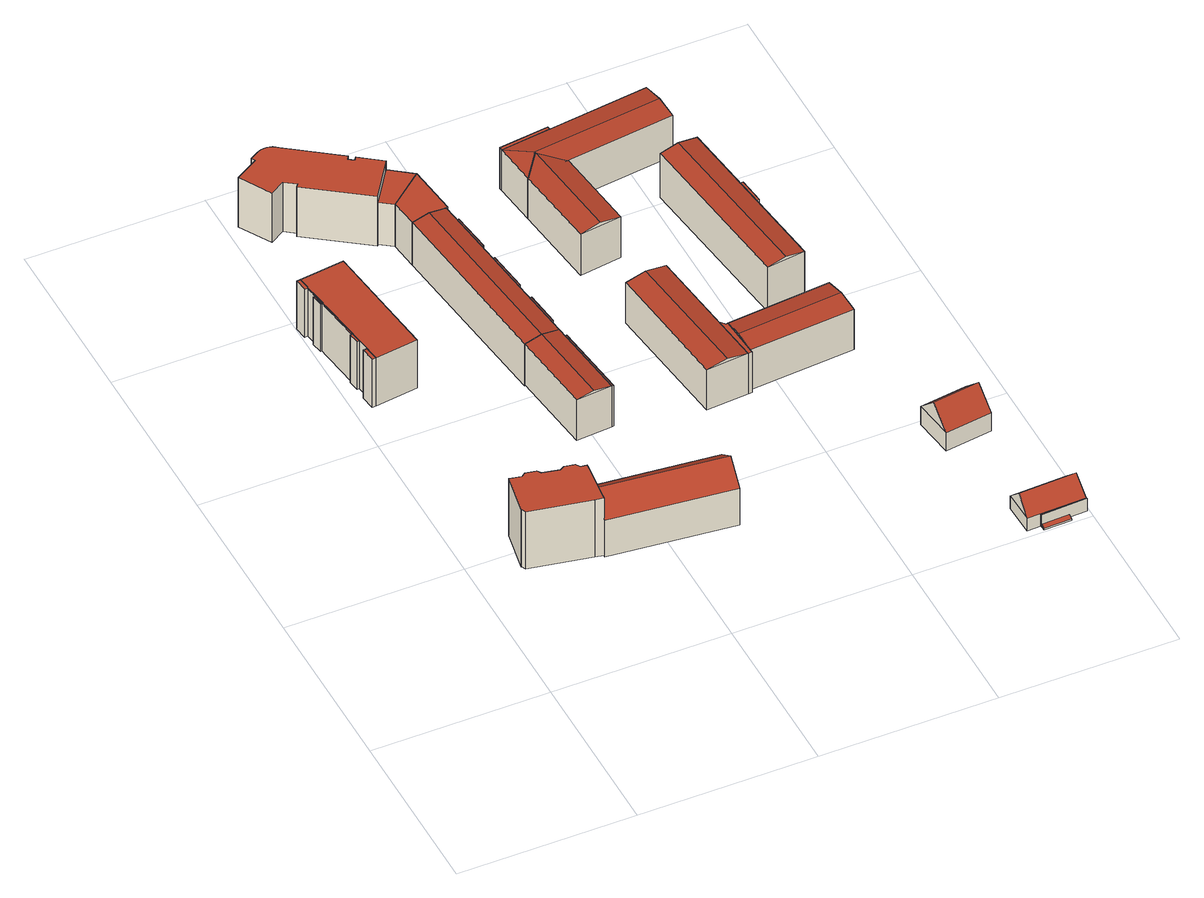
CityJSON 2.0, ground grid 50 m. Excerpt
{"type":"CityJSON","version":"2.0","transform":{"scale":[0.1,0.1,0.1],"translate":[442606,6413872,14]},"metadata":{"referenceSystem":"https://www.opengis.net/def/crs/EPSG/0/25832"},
"CityObjects":{
"building1":{"type":"Building","attributes":{"function":"31001_1010","yearOfConstruction":1994,"roofType":"1000","measuredHeight":19.45,"storeysAboveGround":4},"geometry":[{"type":"Solid","lod":"2","boundaries":[[[[0,1,2,3]],[[4,5,1,0]],[[6,7,5,4]],[[8,9,7,6]],[[10,11,9,8]],[[12,13,11,10]],[[14,15,13,12]],[[16,17,15,14]],[[18,19,17,16]],[[20,21,19,18]],[[22,23,21,20]],[[24,25,23,22]],[[26,27,25,24]],[[28,29,27,26]],[[30,31,29,28]],[[32,33,31,30]],[[3,2,33,32]],[[30,28,26,24,22,20,18,16,14,12,10,8,6,4,0,3,32]],[[1,5,7,9,11,13,15,17,19,21,23,25,27,29,31,33,2]]]],"semantics":{"surfaces":[{"type":"WallSurface"},{"type":"RoofSurface","Flaechenneigung":"90","Flaechenrichtung":"0","Flaechengroesse":"272.464848020555"},{"type":"GroundSurface"}],"values":[[0,0,0,0,0,0,0,0,0,0,0,0,0,0,0,0,0,1,2]]}}]},
"building2":{"type":"Building","attributes":{"function":"31001_1010"},"children":["building2-1","building2-2","building2-3","building2-4"]},
"building2-1":{"type":"BuildingPart","attributes":{"roofType":"1000","measuredHeight":16.16,"storeysAboveGround":5},"parents":["building2"],"geometry":[{"type":"Solid","lod":"2","boundaries":[[[[34,35,36,37]],[[38,39,35,34]],[[40,41,39,38]],[[37,36,41,40]],[[38,34,37,40]],[[35,39,41,36]]]],"semantics":{"surfaces":[{"type":"WallSurface"},{"type":"RoofSurface","Flaechenneigung":"90","Flaechenrichtung":"0","Flaechengroesse":"427.702424516445"},{"type":"GroundSurface"}],"values":[[0,0,0,0,1,2]]}}]},
"building2-2":{"type":"BuildingPart","attributes":{"roofType":"1000","measuredHeight":16.16,"storeysAboveGround":5},"parents":["building2"],"geometry":[{"type":"Solid","lod":"2","boundaries":[[[[42,43,41,40]],[[44,45,43,42]],[[46,47,45,44]],[[40,41,47,46]],[[44,42,40,46]],[[43,45,47,41]]]],"semantics":{"surfaces":[{"type":"WallSurface"},{"type":"RoofSurface","Flaechenneigung":"90","Flaechenrichtung":"0","Flaechengroesse":"4.46866825341058"},{"type":"GroundSurface"}],"values":[[0,0,0,0,1,2]]}}]},
"building2-3":{"type":"BuildingPart","attributes":{"roofType":"1000","measuredHeight":16.01,"storeysAboveGround":5},"parents":["building2"],"geometry":[{"type":"Solid","lod":"2","boundaries":[[[[48,49,50,51]],[[52,53,49,48]],[[54,55,53,52]],[[51,50,55,54]],[[52,48,51,54]],[[49,53,55,50]]]],"semantics":{"surfaces":[{"type":"WallSurface"},{"type":"RoofSurface","Flaechenneigung":"90","Flaechenrichtung":"0","Flaechengroesse":"1.44082750087431"},{"type":"GroundSurface"}],"values":[[0,0,0,0,1,2]]}}]},
"building2-4":{"type":"BuildingPart","attributes":{"roofType":"1000","measuredHeight":16.16,"storeysAboveGround":5},"parents":["building2"],"geometry":[{"type":"Solid","lod":"2","boundaries":[[[[56,57,58,59]],[[60,61,57,56]],[[37,36,61,60]],[[62,63,36,37]],[[64,65,63,62]],[[66,67,65,64]],[[68,69,67,66]],[[59,58,69,68]],[[66,64,62,37,60,56,59,68]],[[57,61,36,63,65,67,69,58]]]],"semantics":{"surfaces":[{"type":"WallSurface"},{"type":"RoofSurface","Flaechenneigung":"90","Flaechenrichtung":"0","Flaechengroesse":"11.814314225725"},{"type":"GroundSurface"}],"values":[[0,0,0,0,0,0,0,0,1,2]]}}]},
"building3":{"type":"Building","attributes":{"function":"31001_1010","yearOfConstruction":1983,"roofType":"3100","measuredHeight":17.68,"storeysAboveGround":4},"geometry":[{"type":"Solid","lod":"2","boundaries":[[[[70,71,72,73]],[[74,75,71,70]],[[76,77,75,74]],[[73,72,77,76]],[[70,78,74]],[[76,79,73]],[[73,79,78,70]],[[74,78,79,76]],[[71,75,77,72]]]],"semantics":{"surfaces":[{"type":"WallSurface"},{"type":"RoofSurface","Flaechenneigung":"51.296855960043","Flaechenrichtung":"186.272061506842","Flaechengroesse":"300.801510846122"},{"type":"RoofSurface","Flaechenneigung":"51.2971776315843","Flaechenrichtung":"6.02639003625844","Flaechengroesse":"300.14656731401"},{"type":"GroundSurface"}],"values":[[0,0,0,0,0,0,1,2,3]]}}]},
"building4":{"type":"Building","attributes":{"function":"31001_1010","yearOfConstruction":1957,"roofType":"1000","measuredHeight":16.77,"storeysAboveGround":5},"geometry":[{"type":"Solid","lod":"2","boundaries":[[[[80,81,82,83]],[[84,85,81,80]],[[86,87,85,84]],[[88,89,87,86]],[[90,91,89,88]],[[92,93,91,90]],[[94,95,93,92]],[[96,97,95,94]],[[98,99,97,96]],[[100,101,99,98]],[[102,103,101,100]],[[104,105,103,102]],[[106,107,105,104]],[[108,109,107,106]],[[110,111,109,108]],[[112,113,111,110]],[[114,115,113,112]],[[116,117,115,114]],[[118,119,117,116]],[[120,121,119,118]],[[122,123,121,120]],[[124,125,123,122]],[[83,82,125,124]],[[122,120,118,116,114,112,110,108,106,104,102,100,98,96,94,92,90,88,86,84,80,83,124]],[[81,85,87,89,91,93,95,97,99,101,103,105,107,109,111,113,115,117,119,121,123,125,82]]]],"semantics":{"surfaces":[{"type":"WallSurface"},{"type":"RoofSurface","Flaechenneigung":"90","Flaechenrichtung":"0","Flaechengroesse":"453.397866803879"},{"type":"GroundSurface"}],"values":[[0,0,0,0,0,0,0,0,0,0,0,0,0,0,0,0,0,0,0,0,0,0,0,1,2]]}}]},
"building5":{"type":"Building","attributes":{"function":"31001_1010"},"children":["building5-1","building5-2"]},
"building5-1":{"type":"BuildingPart","attributes":{"roofType":"3100","measuredHeight":14.72,"storeysAboveGround":5},"parents":["building5"],"geometry":[{"type":"Solid","lod":"2","boundaries":[[[[126,127,128,129]],[[130,131,127,126]],[[132,133,131,130]],[[129,128,133,132]],[[126,134,130]],[[132,135,129]],[[129,135,134,126]],[[130,134,135,132]],[[127,131,133,128]]]],"semantics":{"surfaces":[{"type":"WallSurface"},{"type":"RoofSurface","Flaechenneigung":"79.9946351930521","Flaechenrichtung":"83.1572296393061","Flaechengroesse":"126.228030343869"},{"type":"RoofSurface","Flaechenneigung":"79.9949007490189","Flaechenrichtung":"263.242565813628","Flaechengroesse":"125.224607948619"},{"type":"GroundSurface"}],"values":[[0,0,0,0,0,0,1,2,3]]}}]},
"building5-2":{"type":"BuildingPart","attributes":{"roofType":"1000","measuredHeight":13.82,"storeysAboveGround":5},"parents":["building5"],"geometry":[{"type":"Solid","lod":"2","boundaries":[[[[136,137,138,139]],[[140,141,137,136]],[[126,127,141,140]],[[139,138,127,126]],[[140,136,139,126]],[[137,141,127,138]]]],"semantics":{"surfaces":[{"type":"WallSurface"},{"type":"RoofSurface","Flaechenneigung":"90","Flaechenrichtung":"0","Flaechengroesse":"10.2016422321264"},{"type":"GroundSurface"}],"values":[[0,0,0,0,1,2]]}}]},
"building6":{"type":"Building","attributes":{"function":"31001_1010"},"children":["building6-1","building6-2","building6-3","building6-4","building6-5","building6-6"]},
"building6-1":{"type":"BuildingPart","attributes":{"roofType":"1000","measuredHeight":14.29,"storeysAboveGround":1},"parents":["building6"],"geometry":[{"type":"Solid","lod":"2","boundaries":[[[[142,143,144,145]],[[146,147,143,142]],[[148,149,147,146]],[[145,144,149,148]],[[146,142,145,148]],[[143,147,149,144]]]],"semantics":{"surfaces":[{"type":"WallSurface"},{"type":"RoofSurface","Flaechenneigung":"90","Flaechenrichtung":"0","Flaechengroesse":"74.1709505140471"},{"type":"GroundSurface"}],"values":[[0,0,0,0,1,2]]}}]},
"building6-2":{"type":"BuildingPart","attributes":{"roofType":"1000","measuredHeight":14.32,"storeysAboveGround":1},"parents":["building6"],"geometry":[{"type":"Solid","lod":"2","boundaries":[[[[150,151,149,148]],[[152,153,151,150]],[[145,144,153,152]],[[148,149,144,145]],[[152,150,148,145]],[[151,153,144,149]]]],"semantics":{"surfaces":[{"type":"WallSurface"},{"type":"RoofSurface","Flaechenneigung":"90","Flaechenrichtung":"0","Flaechengroesse":"119.199183896157"},{"type":"GroundSurface"}],"values":[[0,0,0,0,1,2]]}}]},
"building6-3":{"type":"BuildingPart","attributes":{"roofType":"3100","measuredHeight":15.25,"storeysAboveGround":1},"parents":["building6"],"geometry":[{"type":"Solid","lod":"2","boundaries":[[[[129,154,155,156]],[[132,157,154,129]],[[152,153,157,132]],[[156,155,153,152]],[[129,135,132]],[[152,158,156]],[[156,158,135,129]],[[132,135,158,152]],[[154,157,153,155]]]],"semantics":{"surfaces":[{"type":"WallSurface"},{"type":"RoofSurface","Flaechenneigung":"79.963337611837","Flaechenrichtung":"83.272835123625","Flaechengroesse":"269.532716080208"},{"type":"RoofSurface","Flaechenneigung":"79.9633152813221","Flaechenrichtung":"263.280117278805","Flaechengroesse":"269.533737021081"},{"type":"GroundSurface"}],"values":[[0,0,0,0,0,0,1,2,3]]}}]},
"building6-4":{"type":"BuildingPart","attributes":{"roofType":"1000","measuredHeight":14.36,"storeysAboveGround":1},"parents":["building6"],"geometry":[{"type":"Solid","lod":"2","boundaries":[[[[159,160,161,162]],[[163,164,160,159]],[[165,166,164,163]],[[162,161,166,165]],[[163,159,162,165]],[[160,164,166,161]]]],"semantics":{"surfaces":[{"type":"WallSurface"},{"type":"RoofSurface","Flaechenneigung":"90","Flaechenrichtung":"0","Flaechengroesse":"6.30427634328008"},{"type":"GroundSurface"}],"values":[[0,0,0,0,1,2]]}}]},
"building6-5":{"type":"BuildingPart","attributes":{"roofType":"1000","measuredHeight":14.3,"storeysAboveGround":1},"parents":["building6"],"geometry":[{"type":"Solid","lod":"2","boundaries":[[[[167,168,169,170]],[[171,172,168,167]],[[173,174,172,171]],[[170,169,174,173]],[[171,167,170,173]],[[168,172,174,169]]]],"semantics":{"surfaces":[{"type":"WallSurface"},{"type":"RoofSurface","Flaechenneigung":"90","Flaechenrichtung":"0","Flaechengroesse":"5.7233465037695"},{"type":"GroundSurface"}],"values":[[0,0,0,0,1,2]]}}]},
"building6-6":{"type":"BuildingPart","attributes":{"roofType":"1000","measuredHeight":14.38,"storeysAboveGround":1},"parents":["building6"],"geometry":[{"type":"Solid","lod":"2","boundaries":[[[[175,176,177,178]],[[179,180,176,175]],[[181,182,180,179]],[[178,177,182,181]],[[179,175,178,181]],[[176,180,182,177]]]],"semantics":{"surfaces":[{"type":"WallSurface"},{"type":"RoofSurface","Flaechenneigung":"90","Flaechenrichtung":"0","Flaechengroesse":"5.15688299873276"},{"type":"GroundSurface"}],"values":[[0,0,0,0,1,2]]}}]},
"building7":{"type":"Building","attributes":{"function":"31001_1010"},"children":["building7-1","building7-2","building7-3"]},
"building7-1":{"type":"BuildingPart","attributes":{"roofType":"3100","measuredHeight":14.73,"storeysAboveGround":5},"parents":["building7"],"geometry":[{"type":"Solid","lod":"2","boundaries":[[[[183,184,185,186]],[[187,188,184,183]],[[189,190,188,187]],[[186,185,190,189]],[[183,191,187]],[[189,192,186]],[[186,192,191,183]],[[187,191,192,189]],[[184,188,190,185]]]],"semantics":{"surfaces":[{"type":"WallSurface"},{"type":"RoofSurface","Flaechenneigung":"79.9974970067729","Flaechenrichtung":"83.1675803914574","Flaechengroesse":"232.252301101467"},{"type":"RoofSurface","Flaechenneigung":"79.9975099443033","Flaechenrichtung":"263.167895095685","Flaechengroesse":"230.608140003039"},{"type":"GroundSurface"}],"values":[[0,0,0,0,0,0,1,2,3]]}}]},
"building7-2":{"type":"BuildingPart","attributes":{"roofType":"1000","measuredHeight":13.67,"storeysAboveGround":5},"parents":["building7"],"geometry":[{"type":"Solid","lod":"2","boundaries":[[[[193,194,195,196]],[[197,198,194,193]],[[199,200,198,197]],[[183,184,200,199]],[[196,195,184,183]],[[199,197,193,196,183]],[[194,198,200,184,195]]]],"semantics":{"surfaces":[{"type":"WallSurface"},{"type":"RoofSurface","Flaechenneigung":"90","Flaechenrichtung":"0","Flaechengroesse":"17.3048292778463"},{"type":"GroundSurface"}],"values":[[0,0,0,0,0,1,2]]}}]},
"building7-3":{"type":"BuildingPart","attributes":{"roofType":"3100","measuredHeight":14.78,"storeysAboveGround":5},"parents":["building7"],"geometry":[{"type":"Solid","lod":"2","boundaries":[[[[201,202,198,197]],[[203,204,202,201]],[[205,206,204,203]],[[197,198,206,205]],[[201,207,203]],[[205,208,197]],[[197,208,207,201]],[[203,207,208,205]],[[202,204,206,198]]]],"semantics":{"surfaces":[{"type":"WallSurface"},{"type":"RoofSurface","Flaechenneigung":"79.4361662465246","Flaechenrichtung":"355.15913604014","Flaechengroesse":"171.367330366257"},{"type":"RoofSurface","Flaechenneigung":"79.4350421583196","Flaechenrichtung":"175.534313366875","Flaechengroesse":"172.919973467455"},{"type":"GroundSurface"}],"values":[[0,0,0,0,0,0,1,2,3]]}}]},
"building8":{"type":"Building","attributes":{"function":"31001_1010"},"children":["building8-1","building8-2","building8-3"]},
"building8-1":{"type":"BuildingPart","attributes":{"roofType":"5000","measuredHeight":14.97,"storeysAboveGround":5},"parents":["building8"],"geometry":[{"type":"Solid","lod":"2","boundaries":[[[[209,210,211,212]],[[213,214,210,209]],[[215,216,214,213]],[[212,211,216,215]],[[209,217,213]],[[215,218,212]],[[212,218,217,209]],[[213,217,218,215]],[[210,214,216,211]]]],"semantics":{"surfaces":[{"type":"WallSurface"},{"type":"RoofSurface","Flaechenneigung":"79.8729711950217","Flaechenrichtung":"263.167742760888","Flaechengroesse":"37.1239183193817"},{"type":"RoofSurface","Flaechenneigung":"79.9904016701781","Flaechenrichtung":"173.156484045909","Flaechengroesse":"245.678309861432"},{"type":"RoofSurface","Flaechenneigung":"79.990374279548","Flaechenrichtung":"353.153553282771","Flaechengroesse":"245.669821923723"},{"type":"GroundSurface"}],"values":[[0,0,0,0,1,0,2,3,4]]}}]},
"building8-2":{"type":"BuildingPart","attributes":{"roofType":"5000","measuredHeight":14.94,"storeysAboveGround":5},"parents":["building8"],"geometry":[{"type":"Solid","lod":"2","boundaries":[[[[209,210,219,220]],[[221,222,210,209]],[[223,224,222,221]],[[220,219,224,223]],[[209,225,221]],[[223,226,220]],[[220,226,225,209]],[[221,225,226,223]],[[210,222,224,219]]]],"semantics":{"surfaces":[{"type":"WallSurface"},{"type":"RoofSurface","Flaechenneigung":"-79.989130521625","Flaechenrichtung":"353.157743602844","Flaechengroesse":"36.0144918979752"},{"type":"RoofSurface","Flaechenneigung":"80.0907331428134","Flaechenrichtung":"263.165806102049","Flaechengroesse":"167.175307729552"},{"type":"RoofSurface","Flaechenneigung":"80.090756038263","Flaechenrichtung":"83.1626859718596","Flaechengroesse":"167.177392835535"},{"type":"GroundSurface"}],"values":[[0,0,0,0,1,0,2,3,4]]}}]},
"building8-3":{"type":"BuildingPart","attributes":{"roofType":"1000","measuredHeight":13.9,"storeysAboveGround":5},"parents":["building8"],"geometry":[{"type":"Solid","lod":"2","boundaries":[[[[227,228,214,213]],[[229,230,228,227]],[[231,232,230,229]],[[213,214,232,231]],[[229,227,213,231]],[[228,230,232,214]]]],"semantics":{"surfaces":[{"type":"WallSurface"},{"type":"RoofSurface","Flaechenneigung":"90","Flaechenrichtung":"0","Flaechengroesse":"13.3633025309277"},{"type":"GroundSurface"}],"values":[[0,0,0,0,1,2]]}}]},
"building9":{"type":"Building","attributes":{"function":"31001_1010"},"children":["building9-1","building9-2","building9-3"]},
"building9-1":{"type":"BuildingPart","attributes":{"roofType":"1000","measuredHeight":4.14,"storeysAboveGround":1},"parents":["building9"],"geometry":[{"type":"Solid","lod":"2","boundaries":[[[[233,234,235,236]],[[237,238,234,233]],[[239,240,238,237]],[[236,235,240,239]],[[237,233,236,239]],[[234,238,240,235]]]],"semantics":{"surfaces":[{"type":"WallSurface"},{"type":"RoofSurface","Flaechenneigung":"90","Flaechenrichtung":"0","Flaechengroesse":"5.00082942792786"},{"type":"GroundSurface"}],"values":[[0,0,0,0,1,2]]}}]},
"building9-2":{"type":"BuildingPart","attributes":{"roofType":"3100","measuredHeight":8.93,"storeysAboveGround":1},"parents":["building9"],"geometry":[{"type":"Solid","lod":"2","boundaries":[[[[241,242,243,244]],[[237,238,242,241]],[[245,246,238,237]],[[244,243,246,245]],[[241,247,237]],[[245,248,244]],[[244,248,247,241]],[[237,247,248,245]],[[242,238,246,243]]]],"semantics":{"surfaces":[{"type":"WallSurface"},{"type":"RoofSurface","Flaechenneigung":"44.2669148771443","Flaechenrichtung":"357.816264091627","Flaechengroesse":"106.738426805656"},{"type":"RoofSurface","Flaechenneigung":"44.2667047377342","Flaechenrichtung":"177.820898024275","Flaechengroesse":"109.175211375032"},{"type":"GroundSurface"}],"values":[[0,0,0,0,0,0,1,2,3]]}}]},
"building9-3":{"type":"BuildingPart","attributes":{"roofType":"2100","measuredHeight":1.13,"storeysAboveGround":1},"parents":["building9"],"geometry":[{"type":"Solid","lod":"2","boundaries":[[[[249,250,251,252]],[[253,254,250,249]],[[255,235,254,253]],[[252,251,235,255]],[[253,249,252,255]],[[250,254,235,251]]]],"semantics":{"surfaces":[{"type":"WallSurface"},{"type":"RoofSurface","Flaechenneigung":"63.017137554182","Flaechenrichtung":"177.820443395124","Flaechengroesse":"11.5197894172"},{"type":"GroundSurface"}],"values":[[0,0,0,0,1,2]]}}]},
"building10":{"type":"Building","attributes":{"function":"31001_1010","yearOfConstruction":1957,"roofType":"3100","measuredHeight":12.05,"storeysAboveGround":2},"geometry":[{"type":"Solid","lod":"2","boundaries":[[[[256,257,258,259]],[[260,261,257,256]],[[262,263,261,260]],[[259,258,263,262]],[[256,264,260]],[[262,265,259]],[[259,265,264,256]],[[260,264,265,262]],[[257,261,263,258]]]],"semantics":{"surfaces":[{"type":"WallSurface"},{"type":"RoofSurface","Flaechenneigung":"44.2224293181682","Flaechenrichtung":"352.326128847104","Flaechengroesse":"110.80489631861"},{"type":"RoofSurface","Flaechenneigung":"44.2222213437054","Flaechenrichtung":"172.325843455523","Flaechengroesse":"110.800800307333"},{"type":"GroundSurface"}],"values":[[0,0,0,0,0,0,1,2,3]]}}]},
"building11":{"type":"Building","attributes":{"function":"31001_1010"},"children":["building11-1","building11-2"]},
"building11-1":{"type":"BuildingPart","attributes":{"roofType":"3100","measuredHeight":15.92,"storeysAboveGround":5},"parents":["building11"],"geometry":[{"type":"Solid","lod":"2","boundaries":[[[[266,267,268,269]],[[270,271,267,266]],[[272,273,271,270]],[[269,268,273,272]],[[266,274,270]],[[272,275,269]],[[269,275,274,266]],[[270,274,275,272]],[[267,271,273,268]]]],"semantics":{"surfaces":[{"type":"WallSurface"},{"type":"RoofSurface","Flaechenneigung":"79.7568169441062","Flaechenrichtung":"82.8802657352119","Flaechengroesse":"275.547244426852"},{"type":"RoofSurface","Flaechenneigung":"79.7568259745312","Flaechenrichtung":"262.880265733052","Flaechengroesse":"275.547244424337"},{"type":"GroundSurface"}],"values":[[0,0,0,0,0,0,1,2,3]]}}]},
"building11-2":{"type":"BuildingPart","attributes":{"roofType":"1000","measuredHeight":14.93,"storeysAboveGround":5},"parents":["building11"],"geometry":[{"type":"Solid","lod":"2","boundaries":[[[[276,277,278,279]],[[280,281,277,276]],[[282,283,281,280]],[[279,278,283,282]],[[280,276,279,282]],[[277,281,283,278]]]],"semantics":{"surfaces":[{"type":"WallSurface"},{"type":"RoofSurface","Flaechenneigung":"90","Flaechenrichtung":"0","Flaechengroesse":"6.73074599572857"},{"type":"GroundSurface"}],"values":[[0,0,0,0,1,2]]}}]}
},
"vertices":[
[134,425,209],[134,425,15],[308,391,15],[308,391,209],[128,437,209],[128,437,15],[127,437,209],[127,437,15],[149,554,209],[149,554,15],[182,547,209],[182,547,15],[194,555,209],[194,555,15],[224,549,209],[224,549,15],[231,538,209],[231,538,15],[280,527,209],[280,527,15],[292,535,209],[292,535,15],[321,529,209],[321,529,15],[329,517,209],[329,517,15],[346,514,209],[346,514,15],[346,511,209],[346,511,15],[333,397,209],[333,397,15],[332,386,209],[332,386,15],
[138,1488,171],[138,1488,9],[12,1473,9],[12,1473,171],[179,1147,171],[179,1147,9],[58,1132,171],[58,1132,9],
[47,1131,171],[47,1131,9],[42,1172,171],[42,1172,9],[52,1173,171],[52,1173,9],
[19,1371,169],[19,1371,9],[23,1372,9],[23,1372,169],[14,1403,169],[14,1403,9],[19,1403,169],[19,1403,9],
[6,1435,171],[6,1435,9],[15,1436,9],[15,1436,171],[1,1472,171],[1,1472,9],[48,1207,171],[48,1207,9],[41,1206,171],[41,1206,9],[37,1236,171],[37,1236,9],[41,1237,171],[41,1237,9],
[331,381,138],[331,381,14],[686,342,14],[686,342,138],[346,511,138],[346,511,14],[699,474,138],[699,474,14],[338,446,191],[692,408,191],
[115,1939,172],[115,1939,4],[92,1926,4],[92,1926,172],[122,1943,172],[122,1943,4],[129,1945,172],[129,1945,4],[137,1946,172],[137,1946,4],[145,1946,172],[145,1946,4],[152,1945,172],[152,1945,4],[159,1942,172],[159,1942,4],[166,1938,172],[166,1938,4],[172,1933,172],[172,1933,4],[315,1830,172],[315,1830,4],[308,1820,172],[308,1820,4],[323,1809,172],[323,1809,4],[330,1819,172],[330,1819,4],[393,1773,172],[393,1773,4],[387,1764,172],[387,1764,4],[317,1664,172],[317,1664,4],[149,1782,172],[149,1782,4],[156,1791,172],[156,1791,4],[126,1813,172],[126,1813,4],[85,1788,172],[85,1788,4],[33,1876,172],[33,1876,4],[98,1915,172],[98,1915,4],
[553,804,152],[553,804,14],[524,1049,14],[524,1049,152],[452,796,152],[452,796,14],[424,1037,152],[424,1037,14],[503,800,161],[474,1043,161],
[532,1022,152],[532,1022,14],[527,1022,14],[527,1022,152],[558,804,152],[558,804,14],
[317,1664,152],[317,1664,9],[353,1639,9],[353,1639,152],[387,1764,152],[387,1764,9],[450,1717,152],[450,1717,9],
[467,1573,152],[467,1573,9],[362,1560,152],[362,1560,9],
[524,1049,9],[462,1572,9],[462,1572,152],[424,1037,9],[412,1566,161],
[493,1356,152],[493,1356,9],[487,1355,9],[487,1355,152],[507,1237,152],[507,1237,9],[501,1237,152],[501,1237,9],
[473,1521,152],[473,1521,9],[468,1521,9],[468,1521,152],[487,1408,152],[487,1408,9],[482,1407,152],[482,1407,9],
[513,1185,152],[513,1185,9],[508,1184,9],[508,1184,152],[525,1084,152],[525,1084,9],[520,1083,152],[520,1083,9],
[911,764,153],[911,764,16],[866,1145,16],[866,1145,153],[792,755,153],[792,755,16],[747,1131,153],[747,1131,16],[852,759,164],[806,1138,164],
[909,886,153],[909,886,16],[895,901,16],[895,901,153],[913,887,153],[913,887,16],[922,765,153],[922,765,16],
[1205,912,153],[1205,912,16],[1219,797,153],[1219,797,16],[921,775,153],[921,775,16],[1212,855,164],[917,831,164],
[693,1583,153],[693,1583,14],[1118,1634,14],[1118,1634,153],[678,1704,153],[678,1704,14],[1103,1755,153],[1103,1755,14],[745,1651,163],[1110,1694,163],
[722,1339,14],[722,1339,153],[812,1597,153],[812,1597,14],[841,1354,153],[841,1354,14],[745,1649,163],[781,1347,163],
[677,1713,153],[677,1713,14],[818,1730,153],[818,1730,14],[819,1721,153],[819,1721,14],
[1363,17,52],[1363,17,11],[1363,13,11],[1363,13,52],[1490,22,52],[1490,22,11],[1491,18,52],[1491,18,11],
[1480,115,52],[1480,115,11],[1322,109,11],[1322,109,52],[1325,16,52],[1325,16,11],[1485,68,100],[1324,62,100],
[1442,3,16],[1442,3,11],[1441,16,11],[1441,16,22],[1364,0,16],[1364,0,11],[1363,13,22],
[1381,489,83],[1381,489,21],[1248,472,21],[1248,472,83],[1397,375,83],[1397,375,21],[1264,357,83],[1264,357,21],[1389,432,142],[1256,414,142],
[1192,1027,168],[1192,1027,19],[1131,1521,19],[1131,1521,168],[1084,1013,168],[1084,1013,19],[1022,1507,168],[1022,1507,19],[1138,1020,178],[1076,1514,178],
[1164,1324,168],[1164,1324,19],[1155,1323,19],[1155,1323,168],[1173,1248,168],[1173,1248,19],[1165,1247,168],[1165,1247,19]
]}
